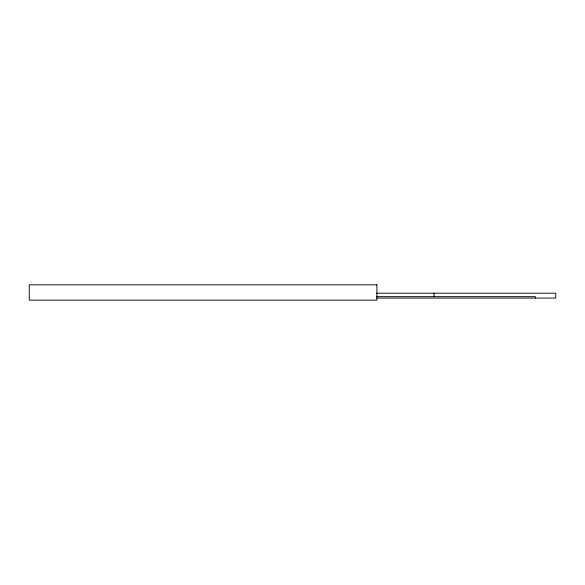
<?xml version="1.0" encoding="UTF-8"?>
<svg xmlns="http://www.w3.org/2000/svg" width="585" height="585" viewBox="0 0 585 585"><rect width="100%" height="100%" fill="white"/><g stroke="black" fill="none" stroke-linecap="round" stroke-linejoin="round"><path stroke-width="0.88" d="M376.681 293.195L555.75 293.195L555.75 298.065L376.755 298.065M376.681 296.668L535.472 296.668L535.472 298.065M434.077 293.195L434.077 296.668M376.886 284.851L29.25 284.851L29.25 300.149L376.886 300.149L376.886 284.851"/></g></svg>
